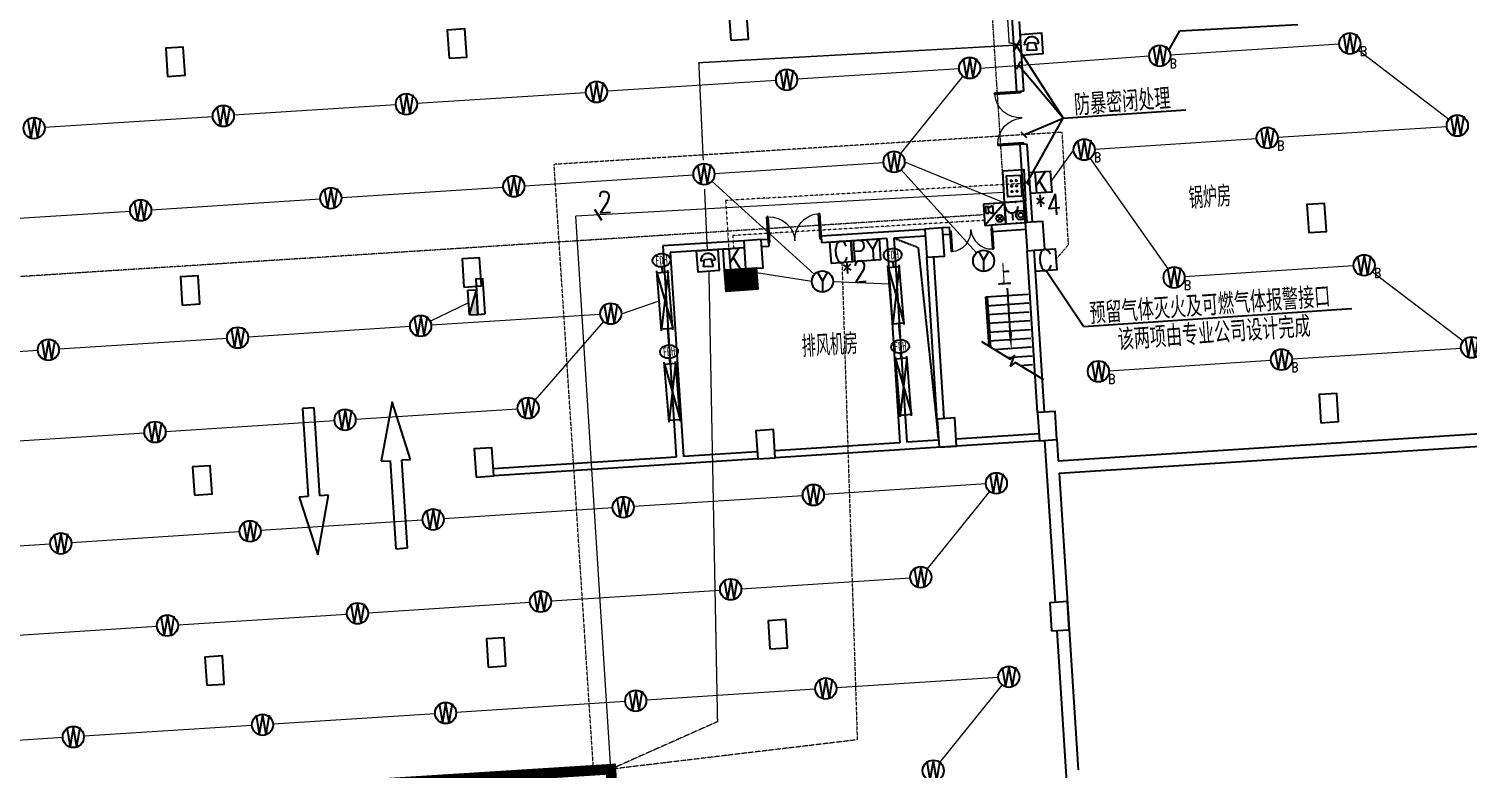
# Model space of a CAD drawing. Extents: x -781653 to 929899, y -292639 to -18670.
# Drawn here: x -94473 to -53668, y -149260 to -128262 of the extents above; entities that cross this region are included whole.
import ezdxf
from ezdxf.enums import TextEntityAlignment as Align

# ---------------------------------------------------------------- set-up
doc = ezdxf.new("R2010")
doc.units = 0
doc.header["$LTSCALE"] = 10
doc.header["$MEASUREMENT"] = 0
for name, pattern in [('ACAD_ISO11W100', [33.5, 12, -3, 12, -3, 0.5, -3]), ('BORDER', [1.75, 0.5, -0.25, 0.5, -0.25, 0, -0.25]), ('DASH', [0.35, 0.25, -0.1]), ('DASHDOT', [1, 0.5, -0.25, 0, -0.25]), ('DASHED', [0.75, 0.5, -0.25]), ('DIVIDE2', [0.625, 0.25, -0.125, 0, -0.125, 0, -0.125])]:
    doc.linetypes.add(name, pattern=pattern)
doc.layers.get('0').update_dxf_attribs({"linetype": 'CONTINUOUS'})
for name, color, linetype in [('A-STAIRS', 9, 'CONTINUOUS'), ('AC-DUCT', 4, 'CONTINUOUS'), ('COLU', 1, 'CONTINUOUS'), ('DIM_SYMB', 3, 'CONTINUOUS'), ('JPS-X', 1, 'BORDER'), ('JPS-XHS', 7, 'CONTINUOUS'), ('K-防火阀', 7, 'CONTINUOUS'), ('RD-equip', 3, 'CONTINUOUS'), ('RD-text', 4, 'CONTINUOUS'), ('STAIR', 9, 'CONTINUOUS'), ('TEXT', 7, 'CONTINUOUS'), ('wall', 8, 'CONTINUOUS'), ('WINDOW', 4, 'CONTINUOUS'), ('消防加墙', 2, 'CONTINUOUS'), ('结构墙', 7, 'CONTINUOUS'), ('行车方向', 4, 'CONTINUOUS'), ('行车线', 207, 'CONTINUOUS')]:
    doc.layers.add(name, color=color, linetype=linetype)
doc.layers.add('RD-line', color=2, linetype='CONTINUOUS', lineweight=0)
doc.styles.add('FS1', font='txt4', dxfattribs={"width": 0.8, "bigfont": 'fstxt'})
doc.styles.add('FS2', font='tjromans.shx', dxfattribs={"width": 0.8, "bigfont": 'tjhztxt.shx'})
doc.styles.add('K-KHZ', font='', dxfattribs={"width": 0.8})
doc.styles.get("Standard").update_dxf_attribs({"font": 'GBENOR', "bigfont": 'GBCBIG'})
doc.styles.get('K-KHZ').set_extended_font_data('SimSun')

# ---------------------------------------------------------------- blocks, each defined once
blk = doc.blocks.new('A$C24C54C7C')
at = {"layer": 'DIM_SYMB', "linetype": 'ByBlock'}
blk.add_lwpolyline([(1681, 0), (903, 550), (766, 454), (902, 743), (765, 647), (0, 1188)], dxfattribs=at)
at = {"layer": 'STAIR', "linetype": 'ByBlock'}
for p, q in [((196, 2455), (1396, 2455)), ((196, 1049), (196, 2455)), ((246, 1014), (246, 2455)), ((196, 2205), (1396, 2205)), ((196, 1955), (1396, 1955)), ((196, 1705), (1396, 1705)), ((196, 1455), (1396, 1455)), ((196, 1205), (1396, 1205)), ((330, 955), (1396, 955)), ((683, 705), (1396, 705)), ((1037, 455), (1396, 455))]:
    blk.add_line(p, q, dxfattribs=at)
blk.add_lwpolyline([(821, 1155), (821, 2665)], dxfattribs=at)
blk.add_lwpolyline([(821, 895, 0, 100, 0), (821, 1415, 200, 200, 0)], format="xyseb", dxfattribs=at)
blk = doc.blocks.new('$DorLib2D$00000002')
for p, q in [((-0.5, 0), (-0.5, 0.4875)), ((-0.475, 0.4875), (-0.5, 0.4875)), ((-0.475, 0), (-0.475, 0.4875)), ((0.475, 0), (0.475, 0.4875)), ((0.475, 0.4875), (0.5, 0.4875)), ((0.5, 0), (0.5, 0.4875)), ((-0.5, 0), (-0.475, 0)), ((0.5, 0), (0.475, 0))]:
    blk.add_line(p, q)
at = {"lineweight": 13}
for centre, start, end in [((-0.4875, 0), 0, 88.53072), ((0.4875, 0), 91.46928, 180)]:
    blk.add_arc(centre, 0.4875, start, end, dxfattribs=at)
blk = doc.blocks.new('A$C1C157CE4')
at = {"layer": '行车线', "linetype": 'DASH', "ltscale": 3000}
for points in [[(4167, 2967), (1667, 2967), (1667, 3217), (0, 2800), (1667, 2383), (1667, 2633), (4167, 2633)], [(2531, 833), (2531, 583), (31, 583), (31, 250), (2531, 250), (2531, 0), (4198, 417)]]:
    blk.add_lwpolyline(points, close=True, dxfattribs=at)
blk = doc.blocks.new('A$C7EC620A8')
at = {"layer": 'COLU'}
for points in [[(274720, 91347), (275219, 91379), (275167, 92178), (274668, 92146), (274720, 91347)], [(266736, 90834), (267235, 90866), (267184, 91664), (266685, 91632), (266736, 90834)], [(258753, 90320), (259252, 90352), (259200, 91151), (258701, 91118), (258753, 90320)], [(291104, 85888), (291603, 85920), (291552, 86719), (291053, 86686), (291104, 85888)], [(283120, 85374), (283619, 85407), (283568, 86205), (283069, 86173), (283120, 85374)], [(275137, 84861), (275636, 84893), (275585, 85691), (275086, 85659), (275137, 84861)], [(280276, 85191), (280775, 85224), (280724, 86022), (280225, 85990), (280276, 85191)], [(267153, 84347), (267652, 84379), (267601, 85178), (267102, 85145), (267153, 84347)], [(259170, 83833), (259669, 83866), (259618, 84664), (259119, 84632), (259170, 83833)], [(291451, 80499), (291950, 80531), (291898, 81330), (291399, 81298), (291451, 80499)], [(283467, 79986), (283966, 80018), (283915, 80816), (283416, 80784), (283467, 79986)], [(280623, 79803), (281122, 79835), (281071, 80633), (280572, 80601), (280623, 79803)], [(275484, 79472), (275983, 79504), (275931, 80302), (275432, 80270), (275484, 79472)], [(267500, 78958), (267999, 78990), (267948, 79789), (267449, 79757), (267500, 78958)], [(259517, 78445), (260016, 78477), (259964, 79275), (259465, 79243), (259517, 78445)], [(283814, 74597), (284313, 74629), (284261, 75427), (283763, 75395), (283814, 74597)], [(275830, 74083), (276329, 74115), (276278, 74914), (275779, 74881), (275830, 74083)], [(267847, 73569), (268346, 73602), (268294, 74400), (267796, 74368), (267847, 73569)], [(259863, 73056), (260362, 73088), (260311, 73886), (259812, 73854), (259863, 73056)]]:
    blk.add_lwpolyline(points, close=True, dxfattribs=at)
at = {"layer": '结构墙', "linetype": 'ByBlock'}
for p, q in [((283617, 79995), (283912, 75405)), ((283966, 80018), (284005, 79419)), ((284005, 79419), (297626, 80295)), ((284027, 79070), (297948, 79965)), ((284027, 79070), (284569, 70654)), ((283964, 74606), (284240, 70304))]:
    blk.add_line(p, q, dxfattribs=at)
blk = doc.blocks.new('yy')
at = {"layer": 'RD-equip'}
blk.add_circle((0, 0), 200, dxfattribs=at)
at = {"layer": 'RD-equip', "color": 4, "style": 'FS1', "width": 0.8}
blk.add_attdef('Y', text='', height=360, dxfattribs=at).set_placement((0, 0), align=Align.MIDDLE)
blk = doc.blocks.new('$equip$00001630')
for p, q in [((-0.5, 0), (-0.5, -1)), ((0.5, 0), (-0.5, 0)), ((0.5, -1), (0.5, 0)), ((-0.169, -0.5), (-0.169, -0.85)), ((-0.5, -1), (0.5, -1))]:
    blk.add_line(p, q)
for radius in [0.226, 0.113]:
    blk.add_circle((0.227, -0.64), radius)
blk.add_arc((-0.169, -0.2), 0.3, 180, 0)
for p in [(0, 0), (-0.5, -0.5), (0.5, -0.5), (0, -1)]:
    blk.add_point(p)
at = {"flags": 9}
blk.add_attdef('A', (0, 0), '', height=0.00002, dxfattribs=at)
blk.add_attdef('B', text='', height=0.4, dxfattribs=at).set_placement((0.884, -0.7), align=Align.MIDDLE_CENTER)
blk = doc.blocks.new('$equip$00001636')
for p, q in [((0.5, 0), (-0.5, 0)), ((0.5, 0), (-0.5, -1)), ((-0.5, 0), (-0.5, -1)), ((0.5, -1), (0.5, 0)), ((-0.417, -0.135, 0), (-0.417, -0.435, 0)), ((-0.269, -0.135, 0), (-0.417, -0.135, 0)), ((-0.417, -0.435, 0), (-0.269, -0.435, 0)), ((-0.269, -0.185, 0), (-0.069, -0.085, 0)), ((-0.269, -0.435, 0), (-0.269, -0.135, 0)), ((-0.069, -0.485, 0), (-0.269, -0.385, 0)), ((-0.069, -0.085, 0), (-0.069, -0.485, 0)), ((0.105, -0.602), (0.344, -0.841)), ((0.105, -0.841), (0.344, -0.602)), ((-0.5, -1), (0.5, -1))]:
    blk.add_line(p, q)
blk.add_circle((0.225, -0.722), 0.169)
for p in [(0, 0), (-0.5, -0.5), (0.5, -0.5), (0, -1)]:
    blk.add_point(p)
at = {"flags": 9}
blk.add_attdef('A', (0, 0), '', height=0.00002, dxfattribs=at)
blk.add_attdef('B', text='', height=0.4, dxfattribs=at).set_placement((0.884, -0.7), align=Align.MIDDLE_CENTER)
blk = doc.blocks.new('sdfgsdgsdgdsg')
at = {"layer": 'RD-equip', "xscale": 600, "yscale": 600, "zscale": 600, "rotation": 359.9999999999889}
for name, p in [('$equip$00001636', (-300, 600)), ('$equip$00001630', (300, 600))]:
    blk.add_blockref(name, p, dxfattribs=at)
blk = doc.blocks.new('DXHS')
at = {"layer": 'JPS-XHS'}
blk.add_hatch(color=256, dxfattribs=at).paths.add_polyline_path([(-350, 240), (-350, 0), (350, 0)])
at = {"layer": 'JPS-XHS', "linetype": 'Continuous'}
for p, q in [((-350, 240), (-350, 0)), ((-350, 240), (350, 240)), ((-350, 0), (350, 0)), ((350, 240), (350, 0))]:
    blk.add_line(p, q, dxfattribs=at)
at = {"layer": 'JPS-XHS'}
blk.add_line((-350, 240), (350, 0), dxfattribs=at)
blk = doc.blocks.new('XFDH')
at = {"color": 4}
for p, q in [((-73, 0), (-139, 0)), ((-94, -111), (-67, 29)), ((-67, 29), (62, 29)), ((94, -111), (62, 29)), ((139, 0), (71, 0)), ((0, -111), (-94, -111)), ((0, -111), (94, -111))]:
    blk.add_line(p, q, dxfattribs=at)
blk.add_ellipse((0, 0), major_axis=(98.3, 98.3), ratio=1, start_param=5.497787, end_param=8.63938, dxfattribs=at)
at = {"layer": 'RD-equip'}
blk.add_lwpolyline([(-201, 200), (199, 200), (199, -200), (-201, -200)], close=True, dxfattribs=at)
blk = doc.blocks.new('fsdgsdgdfgdgdgdg')
at = {"layer": 'RD-equip', "color": 4}
for p, q in [((-41, 567), (-12, 601)), ((-39, 534), (21, 603)), ((-36, 500), (55, 606)), ((-34, 467), (89, 608)), ((-31, 433), (122, 610)), ((-29, 399), (156, 613)), ((-26, 366), (189, 615)), ((-24, 332), (223, 618)), ((-22, 299), (257, 620)), ((-19, 265), (290, 623)), ((-17, 231), (324, 625)), ((-14, 198), (357, 627)), ((-12, 164), (391, 630)), ((-9, 131), (425, 632)), ((-7, 97), (458, 635)), ((-5, 64), (492, 637)), ((-2, 30), (525, 639)), ((4, 0), (559, 642)), ((37, 3), (593, 644)), ((71, 5), (626, 647)), ((104, 8), (660, 649)), ((138, 10), (693, 652)), ((172, 12), (727, 654)), ((205, 15), (760, 656)), ((239, 17), (794, 659)), ((272, 20), (828, 661)), ((306, 22), (854, 656)), ((340, 25), (857, 622)), ((373, 27), (859, 589)), ((407, 29), (862, 555)), ((440, 32), (864, 521)), ((474, 34), (866, 488)), ((507, 37), (869, 454)), ((541, 39), (871, 421)), ((575, 41), (874, 387)), ((608, 44), (876, 353)), ((642, 46), (879, 320)), ((675, 49), (881, 286)), ((709, 51), (883, 253)), ((743, 54), (886, 219)), ((776, 56), (888, 186)), ((810, 58), (891, 152)), ((843, 61), (893, 118)), ((877, 63), (896, 85))]:
    blk.add_line(p, q, dxfattribs=at)
at = {"layer": 'RD-equip'}
blk.add_lwpolyline([(-43, 598), (854, 663), (897, 65), (0, 0)], close=True, dxfattribs=at)
blk = doc.blocks.new('FI1600K')
at = {"layer": 'K-防火阀'}
for p, q in [((0, -50), (0, 1650)), ((160, 1600), (160, 1750)), ((320, -50), (320, 1650)), ((320, 1600), (0, 0)), ((0, 1600), (320, 0)), ((0, 1600), (320, 1600)), ((0, 0), (320, 0))]:
    blk.add_line(p, q, dxfattribs=at)
at = {"layer": 'K-防火阀', "const_width": 25}
blk.add_lwpolyline([(148, 801, 1), (172, 801, 1)], format="xyb", close=True, dxfattribs=at)
at = {"layer": 'K-防火阀'}
blk.add_ellipse((160, 1940), major_axis=(255, 0), ratio=0.74203, dxfattribs=at)
at = {"layer": 'K-防火阀', "style": 'K-KHZ', "width": 0.65, "flags": 4}
blk.add_attdef('F', text='', height=250, dxfattribs=at).set_placement((160, 1820), align=Align.CENTER)
blk = doc.blocks.new('dafsdgdgdfgh')
at = {"layer": 'RD-equip'}
blk.add_lwpolyline([(300, 400), (300, 0), (-300, 0), (-300, 400)], close=True, dxfattribs=at)
at = {"layer": 'RD-text'}
for points in [[(200, 333), (200, 67), (-200, 67), (-200, 333)], [(-113, 257), (-87, 257), (-87, 237), (-113, 237)], [(-113, 163), (-87, 163), (-87, 143), (-113, 143)], [(-13, 257), (13, 257), (13, 237), (-13, 237)], [(-13, 163), (13, 163), (13, 143), (-13, 143)], [(87, 257), (113, 257), (113, 237), (87, 237)], [(87, 163), (113, 163), (113, 143), (87, 143)]]:
    blk.add_lwpolyline(points, close=True, dxfattribs=at)

msp = doc.modelspace()

# ---------------------------------------------------------------- linework, layer by layer
at = {"layer": 'A-STAIRS', "linetype": 'DASH'}
msp.add_lwpolyline([(-69953.4, -134199.9), (-69263.4, -134457.5), (-68682.9, -139930.1)], dxfattribs=at)
at = {"layer": 'RD-equip', "color": 4}
for p, q in [((-62156.8, -128870.6), (-61839.7, -128320.8)), ((-61839.7, -128320.8), (-58500.6, -128139.7)), ((-66375.7, -128576.1), (-66564.9, -128918.1)), ((-66470.3, -128747.1), (-65149.4, -130794.7)), ((-66367.9, -129186.2), (-66472.3, -129410.8)), ((-65149.4, -130794.7), (-66420.2, -129296.6)), ((-65149.4, -130794.7), (-61670.2, -130560.9)), ((-66267.3, -131265.6), (-65149.4, -130794.7)), ((-66180, -132643.2), (-65149.4, -130794.7)), ((-66347.4, -131188.9), (-66187.1, -131342.3)), ((-66260.1, -132566.5), (-66099.9, -132719.9)), ((-78434.2, -133382.2), (-78238.9, -133686.1)), ((-64571.2, -136707.9), (-65633, -135122.1)), ((-64571.2, -136707.9), (-56964.6, -136196.8))]:
    msp.add_line(p, q, dxfattribs=at)
at = {"layer": 'RD-equip'}
for points in [[(-66117.3, -132339.1), (-65518.9, -132296), (-65475.7, -132894.4), (-66074.2, -132937.6)], [(-71166.7, -134273.3), (-70368.8, -134215.7), (-70325.6, -134814.1), (-71123.5, -134871.7)], [(-74793.4, -134511.3), (-74195, -134468.1), (-74151.8, -135066.6), (-74750.2, -135109.7)], [(-71765.1, -134316.5), (-71166.7, -134273.3), (-71123.5, -134871.7), (-71721.9, -134914.9)], [(-65975.4, -134545.2), (-65377, -134502), (-65333.8, -135100.5), (-65932.2, -135143.7)]]:
    msp.add_lwpolyline(points, close=True, dxfattribs=at)
at = {"layer": 'RD-line', "color": 1, "linetype": 'ACAD_ISO11W100', "ltscale": 0.05}
for p, q in [((-66814.7, -133196.3), (-67862.6, -116900.7)), ((-67392.3, -133537.4), (-105314.4, -135970.7))]:
    msp.add_line(p, q, dxfattribs=at)
at = {"layer": 'RD-line', "color": 1, "linetype": 'DASH'}
for p, q in [((-67012.3, -123584.1), (-66686.1, -128653.6)), ((-66344.4, -128722.2), (-75483.5, -129230.6)), ((-66686.1, -128653.6), (-66344.4, -128722.2)), ((-75483.5, -129230.6), (-75358.3, -131988.6)), ((-75320.8, -132815), (-75242.5, -134540.2)), ((-75197.3, -135138.5), (-74952.7, -147914.6)), ((-74952.7, -147914.6), (-77969.3, -149259.1))]:
    msp.add_line(p, q, dxfattribs=at)
at = {"layer": 'RD-line'}
for p, q in [((-57322.6, -128700.7), (-62112.6, -129008.9)), ((-56784.9, -128863.7), (-54216, -130828.2)), ((-67500.9, -129374.9), (-62712, -129028.2)), ((-73289.5, -129728), (-78079.6, -130036.2)), ((-68100.3, -129394.1), (-72690.8, -129689.5)), ((-69756.5, -131804), (-67989, -129608.6)), ((-78678.4, -130074.7), (-83468.5, -130382.9)), ((-84067.3, -130421.4), (-88657.8, -130716.8)), ((-89256.5, -130755.3), (-94022.9, -131062)), ((-64256.4, -131671.7), (-59665.9, -131376.4)), ((-59067.2, -131337.9), (-54277.1, -131029.7)), ((-64855.8, -131691), (-65497.3, -132595.2)), ((-75034.1, -132365.2), (-70244, -132057)), ((-69644.7, -132037.7), (-66814.7, -133196.3)), ((-64383.3, -131936.4), (-62180.1, -135069.7)), ((-80423, -132711.9), (-75632.9, -132403.7)), ((-75111.2, -132585.9), (-72197.2, -135226)), ((-69743.3, -132260.1), (-67607.4, -134618.5)), ((-85612.3, -133045.8), (-81021.8, -132750.4)), ((-66833.6, -132901.7), (-78963.9, -133572.3)), ((-91001.1, -133392.5), (-86211, -133084.3)), ((-96390, -133739.2), (-91599.9, -133431)), ((-77969.3, -149259.1), (-78963.9, -133572.3)), ((-56918.1, -134987.7), (-61708.1, -135295.9)), ((-72274.9, -135427.4), (-74451, -135088.1)), ((-71674.9, -135427.4), (-70070.4, -135497.6)), ((-56380.4, -135150.7), (-53811.5, -137115.2)), ((-83093.5, -136558.1), (-82001, -136027.2)), ((-77674.5, -136342.5), (-76603.1, -135977.1)), ((-78273.9, -136361.7), (-83064, -136669.9)), ((-80120.2, -138792.5), (-78172.2, -136568.1)), ((-69823.8, -136612.1), (-69785, -137081.4)), ((-88852, -137042.3), (-93618.4, -137349)), ((-83662.8, -136708.4), (-88253.3, -137003.8)), ((-76377.7, -136761.2), (-76339, -137230.5)), ((-94217.2, -137387.5), (-98807.7, -137682.9)), ((-58662.6, -137624.9), (-53872.6, -137316.7)), ((-63851.9, -137958.7), (-59261.4, -137663.4)), ((-85207.8, -139332.8), (-80617.3, -139037.4)), ((-90596.6, -139679.5), (-85806.5, -139371.3)), ((-95985.5, -140026.2), (-91195.4, -139718)), ((-67342.6, -141169.8), (-71933.1, -141465.1)), ((-72531.9, -141503.7), (-77322, -141811.9)), ((-68998.9, -143579.7), (-67231.4, -141384.2)), ((-77920.8, -141850.4), (-82710.9, -142158.6)), ((-83309.6, -142197.1), (-87900.1, -142492.4)), ((-88498.9, -142531), (-93265.3, -142837.6)), ((-93864, -142876.2), (-98454.5, -143171.5)), ((-74276.5, -144140.8), (-69486.4, -143832.6)), ((-79665.4, -144487.5), (-74875.3, -144179.3)), ((-84854.6, -144821.4), (-80264.1, -144526.1)), ((-95632.3, -145514.9), (-90842.2, -145206.7)), ((-90243.5, -145168.1), (-85453.4, -144859.9)), ((-66989.5, -146658.4), (-71580, -146953.8)), ((-68645.8, -149068.3), (-66878.2, -146872.9)), ((-72178.8, -146992.3), (-76968.9, -147300.5)), ((-82956.5, -147685.7), (-87547, -147981.1)), ((-77567.6, -147339), (-82357.7, -147647.2)), ((-88145.7, -148019.6), (-92912.1, -148326.3)), ((-93510.9, -148364.8), (-98101.4, -148660.2))]:
    msp.add_line(p, q, dxfattribs=at)
at = {"layer": 'RD-line', "color": 1, "linetype": 'DIVIDE2'}
for p, q in [((-65177.4, -131196.6), (-79581.8, -132108.6)), ((-65000.7, -134385.5), (-65177.4, -131196.6)), ((-78463.8, -149290.3), (-79581.8, -132108.6)), ((-65355.4, -134801.2), (-65000.7, -134385.5)), ((-71422.7, -134893.3), (-70988.3, -148425.8)), ((-70988.3, -148425.8), (-77969.3, -149259.1))]:
    msp.add_line(p, q, dxfattribs=at)
at = {"layer": 'RD-line', "color": 1, "linetype": 'DASHDOT'}
for p, q in [((-66095.7, -132638.4), (-74719.9, -133131.6)), ((-74719.9, -133131.6), (-74631.8, -134500.9)), ((-67381.3, -133695.5), (-74514.4, -134125.5)), ((-74514.4, -134125.5), (-74494.2, -134489.7))]:
    msp.add_line(p, q, dxfattribs=at)
at = {"layer": 'RD-line', "linetype": 'DASHED', "const_width": 300}
msp.add_lwpolyline([(-196085.9, -156700.4), (-77969.3, -149259.1), (-76408, -175817.4), (-52452.8, -174022)], dxfattribs=at)
at = {"layer": 'wall', "linetype": 'ByBlock'}
for p, q in [((-67172.1, -133820.5), (-66224, -133759.5)), ((-67159.2, -134020.1), (-67172.1, -133820.5)), ((-73708.6, -134241.1), (-73509, -134228.2)), ((-73509, -134228.2), (-73496.1, -134427.8)), ((-72012.1, -134131.9), (-69068.1, -133942.5)), ((-72012.1, -134131.9), (-71999.2, -134331.5)), ((-70153, -134212.7), (-71999.2, -134331.5)), ((-70153, -134212.7), (-69780.6, -140000.8)), ((-69055.3, -134142.1), (-69953.4, -134199.9)), ((-69953.4, -134199.9), (-69581, -139987.9)), ((-68369.6, -133897.6), (-68569.2, -133910.4)), ((-68356.7, -134097.2), (-68556.3, -134110)), ((-68356.7, -134097.2), (-68369.6, -133897.6)), ((-66211.2, -133959.1), (-67159.2, -134020.1)), ((-74207.5, -134273.2), (-76502.8, -134420.9)), ((-76502.8, -134420.9), (-76117.5, -140408.5)), ((-74194.7, -134472.8), (-76290.3, -134607.6)), ((-76290.3, -134607.6), (-75917.9, -140395.6)), ((-73695.7, -134440.7), (-73496.1, -134427.8)), ((-68689.3, -139830.3), (-69016.8, -134740.9)), ((-68521.8, -139318.5), (-68817.2, -134728)), ((-65825.9, -139946.7), (-73310.5, -140428.3)), ((-68682.9, -139930.1), (-69581, -139987.9)), ((-65838.8, -139747.2), (-68183.9, -139898)), ((-69780.6, -140000.8), (-73323.3, -140228.7))]:
    msp.add_line(p, q, dxfattribs=at)
at = {"layer": 'wall'}
for p, q in [((-73822.3, -140260.8), (-75917.9, -140395.6)), ((-76117.5, -140408.5), (-81306.8, -140742.4)), ((-73809.4, -140460.4), (-81294, -140941.9))]:
    msp.add_line(p, q, dxfattribs=at)
at = {"layer": '消防加墙'}
msp.add_lwpolyline([(-81539.4, -136348.2), (-81603.6, -135350.3), (-81803.2, -135363.1), (-81739, -136361.1)], close=True, dxfattribs=at)
at = {"layer": '结构墙'}
for p, q in [((-66463, -130046), (-66923.9, -122882)), ((-66263.4, -130033.1), (-66390.4, -128058.5)), ((-66263.4, -130033.1), (-66463, -130046)), ((-66167.1, -131530), (-66366.6, -131542.9)), ((-66224, -133759.5), (-66366.6, -131542.9)), ((-66024.4, -133746.7), (-66167.1, -131530)), ((-65877.3, -139148.4), (-66172.7, -134557.9)), ((-65677.7, -139135.5), (-65973.1, -134545))]:
    msp.add_line(p, q, dxfattribs=at)

# ---------------------------------------------------------------- block references
at = {"xscale": 1.499999999992982, "yscale": 1.500000000007759, "zscale": 1.5, "rotation": 273.0978867335405}
msp.add_blockref('dafsdgdgdfgh', (-66839.6, -132737.6), dxfattribs=at)
at = {"layer": 'A-STAIRS', "linetype": 'ByBlock', "rotation": 3.681321670429547}
msp.add_blockref('A$C24C54C7C', (-67379.5, -138328.3), dxfattribs=at)
at = {"layer": 'AC-DUCT'}
for p, rotation in [((-76537.2, -136774.4), 4.722042661369525), ((-69983.3, -136625.3), 4.72204266136912), ((-69769.2, -139216.5), 4.72204266136912), ((-76323.2, -139365.6), 4.722042661369525)]:
    msp.add_blockref('FI1600K', p, dxfattribs=dict(at, rotation=rotation)).add_auto_attribs({'F': 'FDH'})
at = {"layer": 'JPS-X', "rotation": 93.6813216706599}
msp.add_blockref('DXHS', (-81761.5, -136011.8), dxfattribs=at)
at = {"layer": 'RD-equip', "xscale": 1.49999999999568, "zscale": 1.5, "rotation": 4.321511004470678}
for p, yscale in [((-66043.7, -128699.4), 1.5), ((-75218.4, -134839.2), 1.500000000001819)]:
    msp.add_blockref('XFDH', p, dxfattribs=dict(at, yscale=yscale))
at = {"layer": 'RD-equip', "xscale": 1.5, "yscale": 1.5, "zscale": 1.5}
for p, values in [((-57023.2, -128681.4), {'Y': 'W'}), ((-62412, -129028.2), {'Y': 'W'}), ((-67800.9, -129374.9), {'Y': 'W'}), ((-78379, -130055.5), {'Y': 'W'}), ((-72990.2, -129708.7), {'Y': 'W'}), ((-83767.9, -130402.2), {'Y': 'W'}), ((-88957.1, -130736.1), {'Y': 'W'}), ((-94322.3, -131081.2), {'Y': 'W'}), ((-53977.7, -131010.4), {'Y': 'W'}), ((-59366.5, -131357.1), {'Y': 'W'}), ((-69944.7, -132037.7), {'Y': 'W'}), ((-64555.8, -131691), {'Y': 'W'}), ((-75333.5, -132384.4), {'Y': 'W'}), ((-80722.4, -132731.2), {'Y': 'W'}), ((-85911.6, -133065), {'Y': 'W'}), ((-91300.5, -133411.7), {'Y': 'W'}), ((-67406.1, -134840.9), {'Y': 'Y'}), ((-62007.5, -135315.2), {'Y': 'W'}), ((-56618.7, -134968.4), {'Y': 'W'}), ((-71974.9, -135427.4), {'Y': 'Y'}), ((-77974.5, -136342.5), {'Y': 'W'}), ((-83363.4, -136689.2), {'Y': 'W'}), ((-93917.8, -137368.3), {'Y': 'W'}), ((-88552.6, -137023.1), {'Y': 'W'}), ((-53573.2, -137297.4), {'Y': 'W'}), ((-58962, -137644.1), {'Y': 'W'}), ((-64151.3, -137978), {'Y': 'W'}), ((-80317.9, -139018.2), {'Y': 'W'}), ((-85507.1, -139352), {'Y': 'W'}), ((-90896, -139698.7), {'Y': 'W'}), ((-67043.2, -141150.5), {'Y': 'W'}), ((-77621.4, -141831.1), {'Y': 'W'}), ((-72232.5, -141484.4), {'Y': 'W'}), ((-83010.2, -142177.8), {'Y': 'W'}), ((-88199.5, -142511.7), {'Y': 'W'}), ((-93564.6, -142856.9), {'Y': 'W'}), ((-69187, -143813.4), {'Y': 'W'}), ((-74575.9, -144160.1), {'Y': 'W'}), ((-79964.7, -144506.8), {'Y': 'W'}), ((-85154, -144840.7), {'Y': 'W'}), ((-90542.9, -145187.4), {'Y': 'W'}), ((-66690.1, -146639.2), {'Y': 'W'}), ((-71879.4, -146973), {'Y': 'W'}), ((-77268.2, -147319.8), {'Y': 'W'}), ((-87846.4, -148000.4), {'Y': 'W'}), ((-82657.1, -147666.5), {'Y': 'W'}), ((-93211.5, -148345.6), {'Y': 'W'}), ((-68833.9, -149302), {'Y': 'W'})]:
    msp.add_blockref('yy', p, dxfattribs=at).add_auto_attribs(values)
at = {"layer": 'RD-line', "rotation": 3.994808700957096}
msp.add_blockref('sdfgsdgsdgdsg', (-66772.9, -133794.8), dxfattribs=at)
at = {"layer": 'RD-line'}
msp.add_blockref('fsdgsdgdfgdgdgdg', (-74707, -135708.2), dxfattribs=at)
at = {"layer": 'WINDOW', "linetype": 'ByBlock'}
for p, xscale, yscale, zscale, rotation in [((-66315, -130788), -1500, 1500, 1500, 93.68132167042421), ((-72754.2, -134278.8), -1500, 1500, 1500, 3.681321670424221), ((-67764.4, -133958.8), 1200, 1200, 1200, 183.6813216704386)]:
    msp.add_blockref('$DorLib2D$00000002', p, dxfattribs=dict(at, xscale=xscale, yscale=yscale, zscale=zscale, rotation=rotation))
at = {"layer": '结构墙'}
msp.add_blockref('A$C7EC620A8', (-349293.1, -219932.3), dxfattribs=at)
at = {"layer": '行车方向', "rotation": 273.6813216704323}
msp.add_blockref('A$C1C157CE4', (-86966.1, -139017), dxfattribs=at)

# ---------------------------------------------------------------- texts
at = {"layer": 'RD-equip', "color": 4, "style": 'FS1', "width": 0.8}
for p in [(-56644.4, -128898.8), (-62033.2, -129245.5), (-64177, -131908.3), (-58987.7, -131574.5), (-56239.9, -135185.8), (-61628.7, -135532.5), (-58583.2, -137861.5), (-63772.5, -138195.3)]:
    msp.add_attdef('B', text='Y', height=270, dxfattribs=at).set_placement(p, align=Align.MIDDLE)
for tag, p in [('防暴密闭处理', (-63477.3, -130296.6)), ('K', (-65796.5, -132616.8)), ('2', (-78143.6, -133174.7)), ('*4', (-65584.8, -133257.3)), ('PY', (-70762.3, -134544.9)), ('K', (-74472.6, -134788.9)), ('C', (-71444.3, -134594.1)), ('C', (-65654.6, -134822.8)), ('*2', (-71065.4, -135147.3)), ('预留气体灭火及可燃气体报警接口', (-60993.3, -136064.2)), ('该两项由专业公司设计完成', (-60873.5, -136858.1))]:
    msp.add_attdef(tag, text='K', height=600, rotation=4.12813, dxfattribs=at).set_placement(p, align=Align.MIDDLE)
at = {"layer": 'TEXT', "style": 'FS2', "width": 0.7}
for s, p in [('锅炉房', (-61568, -133370.6)), ('上', (-67006.5, -135561.9)), ('排风机房', (-72542, -137577.8))]:
    msp.add_text(s, height=600, rotation=3.5202, dxfattribs=at).set_placement(p)

doc.saveas('drawing.dxf')
